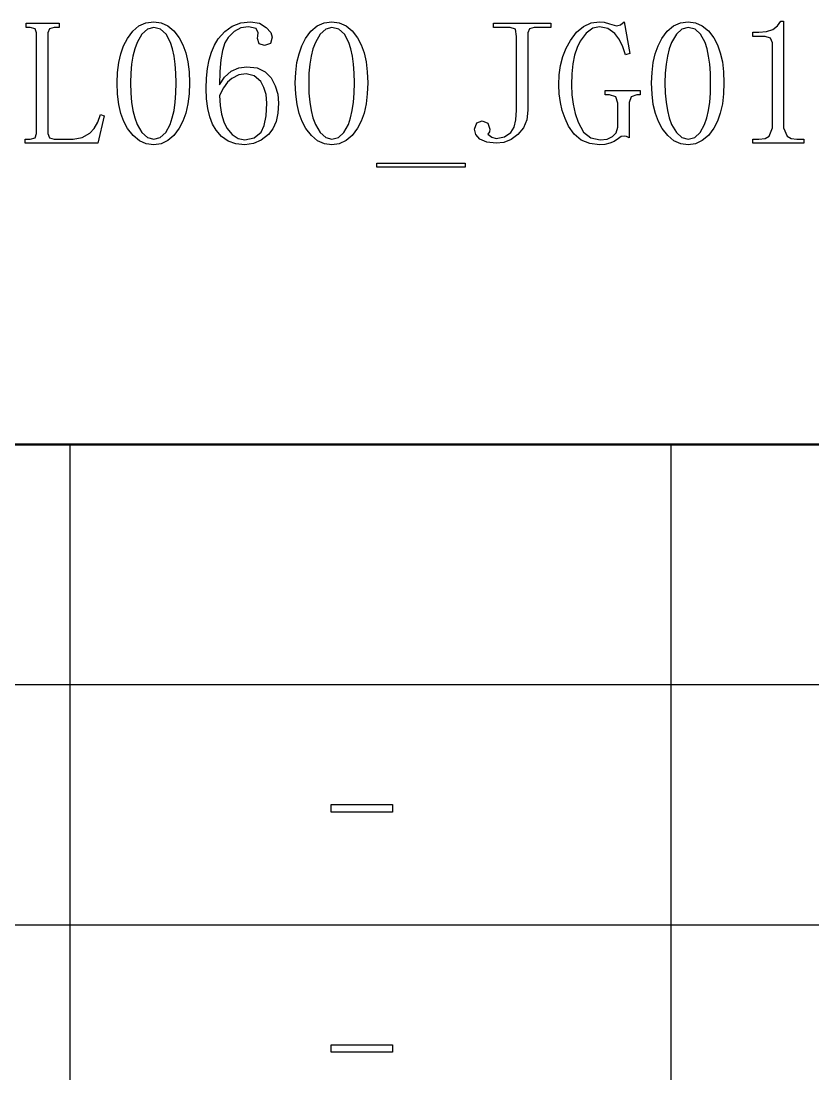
# Model space of a CAD drawing. Extents: x 0 to 420, y 0 to 297.
# Drawn here: x 251.77 to 271.54, y 31.29 to 57.58 of the extents above; entities that cross this region are included whole.
import ezdxf

# ---------------------------------------------------------------- set-up
doc = ezdxf.new("R2010")
doc.units = 0

msp = doc.modelspace()

# ---------------------------------------------------------------- linework, layer by layer
at = {"color": 7, "lineweight": 50}
msp.add_line((415, 47), (235, 47), dxfattribs=at)
at = {"color": 7, "lineweight": 25}
for p, q in [((253, 5), (253, 47)), ((268, 5), (268, 47)), ((303, 41), (235, 41)), ((415, 35), (235, 35))]:
    msp.add_line(p, q, dxfattribs=at)
for points in [[(270.811, 57.576), (270.811, 54.909), (270.898, 54.699), (271.004, 54.646), (271.144, 54.629), (271.319, 54.629), (271.319, 54.524), (270.039, 54.524), (270.039, 54.629), (270.197, 54.629), (270.348, 54.646), (270.451, 54.699), (270.53, 54.909), (270.53, 57.032), (270.486, 57.146), (270.354, 57.19), (270.039, 57.19), (270.039, 57.295), (270.197, 57.295), (270.387, 57.313), (270.539, 57.366), (270.655, 57.453), (270.74, 57.576)], [(252.44, 54.769), (252.484, 54.664), (252.598, 54.629), (253.072, 54.629), (253.3, 54.666), (253.493, 54.778), (253.6, 54.896), (253.688, 55.051), (253.756, 55.243), (253.844, 55.208), (253.686, 54.524), (251.879, 54.524), (251.879, 54.629), (252.001, 54.629), (252.124, 54.664), (252.159, 54.769), (252.159, 57.278), (252.124, 57.383), (252.001, 57.418), (251.896, 57.418), (251.896, 57.524), (252.721, 57.524), (252.721, 57.418), (252.598, 57.418), (252.484, 57.383), (252.44, 57.278)], [(255.084, 54.488), (254.898, 54.514), (254.728, 54.589), (254.574, 54.715), (254.434, 54.892), (254.34, 55.067), (254.266, 55.268), (254.213, 55.496), (254.182, 55.751), (254.171, 56.032), (254.181, 56.295), (254.212, 56.538), (254.263, 56.759), (254.334, 56.959), (254.426, 57.138), (254.562, 57.322), (254.717, 57.453), (254.891, 57.532), (255.084, 57.559), (255.268, 57.533), (255.437, 57.458), (255.588, 57.332), (255.724, 57.155), (255.815, 56.981), (255.887, 56.782), (255.938, 56.557), (255.968, 56.307), (255.978, 56.032), (255.968, 55.757), (255.938, 55.506), (255.887, 55.28), (255.815, 55.078), (255.724, 54.901), (255.588, 54.72), (255.437, 54.591), (255.268, 54.514)], [(255.084, 57.418), (254.929, 57.376), (254.791, 57.251), (254.671, 57.041), (254.611, 56.88), (254.565, 56.699), (254.531, 56.497), (254.511, 56.275), (254.505, 56.032), (254.511, 55.778), (254.531, 55.547), (254.565, 55.34), (254.611, 55.156), (254.671, 54.997), (254.791, 54.793), (254.929, 54.67), (255.084, 54.629), (255.246, 54.67), (255.384, 54.793), (255.496, 54.997), (255.549, 55.156), (255.591, 55.34), (255.621, 55.547), (255.639, 55.778), (255.645, 56.032), (255.639, 56.275), (255.622, 56.497), (255.594, 56.699), (255.555, 56.88), (255.505, 57.041), (255.395, 57.251), (255.255, 57.376)], [(257.413, 56.436), (257.668, 56.405), (257.87, 56.311), (258.019, 56.155), (258.121, 55.96), (258.182, 55.75), (258.203, 55.524), (258.187, 55.277), (258.139, 55.065), (258.06, 54.887), (257.948, 54.743), (257.77, 54.601), (257.574, 54.517), (257.361, 54.488), (257.138, 54.511), (256.944, 54.578), (256.779, 54.691), (256.641, 54.848), (256.553, 55.005), (256.484, 55.188), (256.435, 55.396), (256.406, 55.631), (256.396, 55.892), (256.404, 56.15), (256.429, 56.388), (256.47, 56.605), (256.528, 56.8), (256.603, 56.975), (256.694, 57.129), (256.856, 57.317), (257.045, 57.451), (257.26, 57.532), (257.501, 57.559), (257.723, 57.524), (257.896, 57.418), (258.008, 57.287), (258.045, 57.173), (258.001, 57.015), (257.852, 56.962), (257.72, 57.006), (257.677, 57.138), (257.685, 57.208), (257.694, 57.278), (257.641, 57.392), (257.448, 57.436), (257.259, 57.406), (257.09, 57.315), (256.94, 57.164), (256.864, 57.029), (256.805, 56.844), (256.763, 56.607), (256.738, 56.319), (256.729, 55.98), (256.854, 56.179), (257.019, 56.322), (257.209, 56.407)], [(259.533, 54.488), (259.347, 54.514), (259.177, 54.589), (259.023, 54.715), (258.884, 54.892), (258.789, 55.067), (258.715, 55.268), (258.662, 55.496), (258.631, 55.751), (258.62, 56.032), (258.631, 56.295), (258.661, 56.538), (258.712, 56.759), (258.783, 56.959), (258.875, 57.138), (259.011, 57.322), (259.166, 57.453), (259.34, 57.532), (259.533, 57.559), (259.717, 57.533), (259.886, 57.458), (260.038, 57.332), (260.173, 57.155), (260.265, 56.981), (260.336, 56.782), (260.387, 56.557), (260.417, 56.307), (260.427, 56.032), (260.417, 55.757), (260.387, 55.506), (260.336, 55.28), (260.265, 55.078), (260.173, 54.901), (260.038, 54.72), (259.886, 54.591), (259.717, 54.514)], [(259.533, 57.418), (259.378, 57.376), (259.24, 57.251), (259.12, 57.041), (259.06, 56.88), (259.014, 56.699), (258.98, 56.497), (258.96, 56.275), (258.954, 56.032), (258.96, 55.778), (258.98, 55.547), (259.014, 55.34), (259.06, 55.156), (259.12, 54.997), (259.24, 54.793), (259.378, 54.67), (259.533, 54.629), (259.695, 54.67), (259.833, 54.793), (259.945, 54.997), (259.999, 55.156), (260.04, 55.34), (260.07, 55.547), (260.088, 55.778), (260.094, 56.032), (260.088, 56.275), (260.072, 56.497), (260.044, 56.699), (260.004, 56.88), (259.954, 57.041), (259.845, 57.251), (259.704, 57.376)], [(264.143, 57.19), (264.117, 57.374), (263.985, 57.418), (263.564, 57.418), (263.564, 57.524), (265.003, 57.524), (265.003, 57.418), (264.582, 57.418), (264.468, 57.383), (264.424, 57.278), (264.424, 55.348), (264.397, 55.109), (264.315, 54.908), (264.178, 54.743), (264.009, 54.621), (263.827, 54.548), (263.634, 54.524), (263.402, 54.55), (263.231, 54.629), (263.126, 54.743), (263.091, 54.874), (263.152, 55.032), (263.284, 55.085), (263.424, 55.024), (263.477, 54.874), (263.468, 54.813), (263.424, 54.752), (263.529, 54.673), (263.634, 54.646), (263.841, 54.684), (264.003, 54.795), (264.081, 54.923), (264.128, 55.107), (264.143, 55.348)], [(266.215, 57.436), (266.045, 57.396), (265.884, 57.276), (265.733, 57.076), (265.654, 56.917), (265.593, 56.728), (265.549, 56.509), (265.522, 56.259), (265.514, 55.98), (265.524, 55.737), (265.555, 55.502), (265.607, 55.272), (265.68, 55.05), (265.816, 54.806), (266, 54.66), (266.233, 54.611), (266.406, 54.631), (266.54, 54.69), (266.63, 54.789), (266.672, 54.927), (266.672, 55.524), (266.619, 55.681), (266.461, 55.734), (266.356, 55.734), (266.356, 55.839), (267.233, 55.839), (267.233, 55.734), (267.145, 55.734), (267.005, 55.681), (266.952, 55.541), (266.952, 54.664), (266.891, 54.69), (266.829, 54.699), (266.759, 54.69), (266.689, 54.646), (266.582, 54.572), (266.47, 54.524), (266.349, 54.497), (266.215, 54.488), (265.97, 54.517), (265.759, 54.605), (265.584, 54.75), (265.444, 54.953), (265.355, 55.143), (265.286, 55.341), (265.237, 55.546), (265.208, 55.759), (265.198, 55.98), (265.21, 56.232), (265.244, 56.469), (265.302, 56.692), (265.383, 56.9), (265.487, 57.094), (265.641, 57.297), (265.814, 57.442), (266.005, 57.53), (266.215, 57.559), (266.329, 57.545), (266.461, 57.506), (266.637, 57.453), (266.742, 57.48), (266.829, 57.559), (266.97, 56.769), (266.865, 56.734), (266.789, 56.957), (266.701, 57.136), (266.601, 57.269), (266.426, 57.394)], [(268.428, 54.488), (268.243, 54.514), (268.073, 54.589), (267.918, 54.715), (267.779, 54.892), (267.684, 55.067), (267.611, 55.268), (267.558, 55.496), (267.526, 55.751), (267.516, 56.032), (267.526, 56.295), (267.557, 56.538), (267.607, 56.759), (267.679, 56.959), (267.77, 57.138), (267.907, 57.322), (268.062, 57.453), (268.236, 57.532), (268.428, 57.559), (268.613, 57.533), (268.781, 57.458), (268.933, 57.332), (269.068, 57.155), (269.16, 56.981), (269.231, 56.782), (269.282, 56.557), (269.313, 56.307), (269.323, 56.032), (269.313, 55.757), (269.282, 55.506), (269.231, 55.28), (269.16, 55.078), (269.068, 54.901), (268.933, 54.72), (268.781, 54.591), (268.613, 54.514)], [(268.428, 57.418), (268.273, 57.376), (268.136, 57.251), (268.016, 57.041), (267.956, 56.88), (267.909, 56.699), (267.876, 56.497), (267.856, 56.275), (267.849, 56.032), (267.856, 55.778), (267.876, 55.547), (267.909, 55.34), (267.956, 55.156), (268.016, 54.997), (268.136, 54.793), (268.273, 54.67), (268.428, 54.629), (268.591, 54.67), (268.728, 54.793), (268.84, 54.997), (268.894, 55.156), (268.936, 55.34), (268.966, 55.547), (268.984, 55.778), (268.99, 56.032), (268.984, 56.275), (268.967, 56.497), (268.939, 56.699), (268.9, 56.88), (268.849, 57.041), (268.74, 57.251), (268.6, 57.376)], [(256.729, 55.716), (256.741, 55.468), (256.775, 55.249), (256.833, 55.06), (256.913, 54.901), (257.045, 54.74), (257.194, 54.643), (257.361, 54.611), (257.593, 54.659), (257.764, 54.804), (257.842, 54.97), (257.889, 55.21), (257.905, 55.524), (257.888, 55.74), (257.838, 55.921), (257.755, 56.067), (257.591, 56.212), (257.396, 56.26), (257.209, 56.232), (257.036, 56.146), (256.928, 56.048), (256.826, 55.905)], [(260.652, 53.927), (260.652, 54.032), (262.862, 54.032), (262.862, 53.927)], [(259.511, 38.018), (261.043, 38.018), (261.043, 37.827), (259.511, 37.827)], [(259.511, 32.018), (261.043, 32.018), (261.043, 31.827), (259.511, 31.827)]]:
    msp.add_lwpolyline(points, close=True, dxfattribs=at)

doc.saveas('drawing.dxf')
